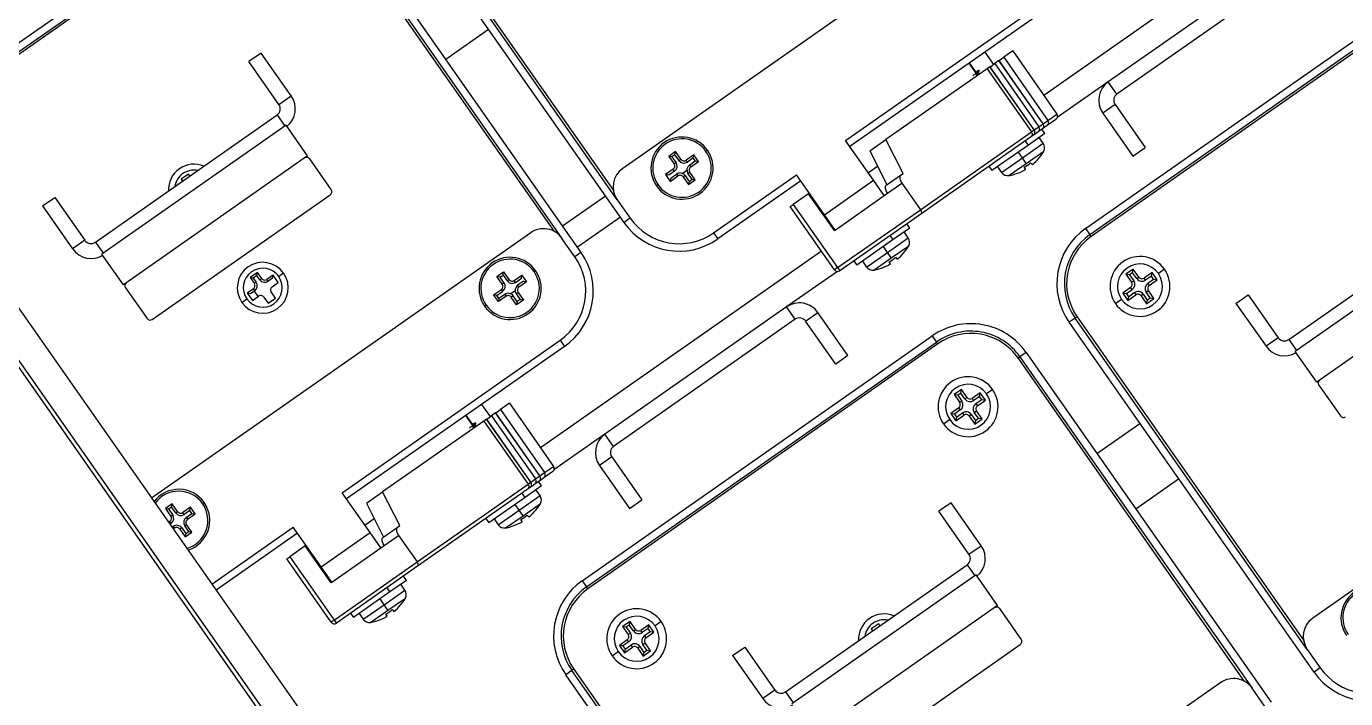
# Model space of a CAD drawing. Header units: millimetres. Extents: x 152904052 to 153933663, y 538271515 to 539240469.
# Drawn here: x 153459674.4 to 153459850.5, y 538574625.3 to 538574715 of the extents above; entities that cross this region are included whole.
import ezdxf

# ---------------------------------------------------------------- set-up
doc = ezdxf.new("R2010")
doc.units = ezdxf.units.MM
doc.layers.add('POWR', color=5, linetype='Continuous')

msp = doc.modelspace()

# ---------------------------------------------------------------- linework, layer by layer
at = {"layer": 'POWR', "color": 7}
for p, q in [((153459595.43, 538574788.78), (153459782.08, 538574522.22)), ((153459592.16, 538574786.48), (153459778.8, 538574519.93)), ((153459778.39, 538574519.64), (153459591.75, 538574786.19)), ((153459754.2, 538574688.87), (153459721.5, 538574735.56)), ((153459753.3, 538574691.9), (153459722.32, 538574736.14)), ((153459722.57, 538574736.31), (153459752.79, 538574693.15)), ((153459656.75, 538574701.21), (153459703.24, 538574733.76)), ((153459808.92, 538574734.51), (153459754.03, 538574696.08)), ((153459657.32, 538574700.39), (153459703.81, 538574732.94)), ((153459703.98, 538574732.69), (153459657.49, 538574700.14)), ((153459847.71, 538574732.07), (153459810.23, 538574705.82)), ((153459744.93, 538574687.64), (153459714.71, 538574730.8)), ((153459714.95, 538574730.98), (153459745.92, 538574686.74)), ((153459715.77, 538574731.55), (153459748.46, 538574684.86)), ((153459843.07, 538574724.61), (153459818.83, 538574707.63)), ((153459844.22, 538574722.97), (153459819.97, 538574706)), ((153459783.77, 538574699.81), (153459812.85, 538574720.17)), ((153459815.8, 538574688.06), (153459862.5, 538574720.76)), ((153459816.38, 538574687.24), (153459863.07, 538574719.94)), ((153459863.24, 538574719.69), (153459816.55, 538574687)), ((153459813.42, 538574719.36), (153459784.34, 538574698.99)), ((153459730.4, 538574710.66), (153459736.13, 538574714.68)), ((153459705.77, 538574711.48), (153459704.13, 538574710.34)), ((153459709.79, 538574705.75), (153459705.77, 538574711.48)), ((153459802.37, 538574711.61), (153459803.51, 538574709.97)), ((153459804.25, 538574710.49), (153459804.87, 538574710.93)), ((153459806.07, 538574711.76), (153459804.87, 538574710.93)), ((153459804.87, 538574710.93), (153459810.78, 538574702.49)), ((153459806.07, 538574711.76), (153459811.98, 538574703.33)), ((153459708.15, 538574704.6), (153459704.13, 538574710.34)), ((153459802.66, 538574709.38), (153459789.16, 538574699.92)), ((153459801.4, 538574708.49), (153459800.25, 538574710.13)), ((153459801.47, 538574708.54), (153459800.32, 538574710.18)), ((153459801.42, 538574709.12), (153459801.2, 538574708.93)), ((153459801.26, 538574709), (153459801.42, 538574709.12)), ((153459803.04, 538574709.65), (153459802.66, 538574709.38)), ((153459802.66, 538574709.38), (153459808.57, 538574700.94)), ((153459808.95, 538574701.21), (153459803.04, 538574709.65)), ((153459803.04, 538574709.65), (153459803.05, 538574709.65)), ((153459803.05, 538574709.65), (153459803.67, 538574710.09)), ((153459808.95, 538574701.21), (153459803.05, 538574709.65)), ((153459804.24, 538574710.49), (153459803.67, 538574710.09)), ((153459803.67, 538574710.09), (153459809.58, 538574701.65)), ((153459810.15, 538574702.05), (153459804.24, 538574710.49)), ((153459804.24, 538574710.49), (153459804.25, 538574710.49)), ((153459810.15, 538574702.05), (153459804.25, 538574710.49)), ((153459801.71, 538574708.71), (153459801.52, 538574708.71)), ((153459818.83, 538574707.63), (153459812.02, 538574702.87)), ((153459819.97, 538574706), (153459818.83, 538574707.63)), ((153459708.15, 538574704.6), (153459709.79, 538574705.75)), ((153459819.73, 538574704.6), (153459818.09, 538574703.46)), ((153459819.73, 538574704.6), (153459823.74, 538574698.87)), ((153459683.65, 538574686.23), (153459707.9, 538574703.21)), ((153459709.1, 538574701.85), (153459684.52, 538574684.64)), ((153459707.9, 538574703.21), (153459708.93, 538574701.74)), ((153459711.97, 538574697.75), (153459709.1, 538574701.85)), ((153459809.58, 538574701.65), (153459810.15, 538574702.05)), ((153459810.15, 538574702.05), (153459810.78, 538574702.49)), ((153459810.15, 538574702.05), (153459810.15, 538574702.05)), ((153459811.85, 538574702.63), (153459810.66, 538574701.79)), ((153459810.78, 538574702.49), (153459811.98, 538574703.33)), ((153459818.09, 538574703.46), (153459822.1, 538574697.72)), ((153459793.76, 538574690.57), (153459808.57, 538574700.94)), ((153459808.45, 538574700.25), (153459793.8, 538574689.99)), ((153459810.36, 538574700.73), (153459808.16, 538574699.19)), ((153459808.83, 538574700.51), (153459808.45, 538574700.25)), ((153459808.57, 538574700.94), (153459808.95, 538574701.21)), ((153459809.02, 538574700.65), (153459808.83, 538574700.51)), ((153459808.95, 538574701.21), (153459809.58, 538574701.65)), ((153459808.95, 538574701.21), (153459808.95, 538574701.21)), ((153459809.05, 538574700.67), (153459809.01, 538574700.73)), ((153459809.05, 538574700.67), (153459809.02, 538574700.65)), ((153459809.46, 538574700.95), (153459809.05, 538574700.67)), ((153459810.03, 538574701.35), (153459809.46, 538574700.95)), ((153459810.16, 538574699.43), (153459809.62, 538574700.21)), ((153459810.36, 538574700.73), (153459809.95, 538574701.3)), ((153459810.22, 538574701.49), (153459810.03, 538574701.35)), ((153459810.25, 538574701.51), (153459810.21, 538574701.57)), ((153459810.25, 538574701.51), (153459810.22, 538574701.49)), ((153459810.66, 538574701.79), (153459810.25, 538574701.51)), ((153459761.07, 538574698.32), (153459760.17, 538574697.69)), ((153459761, 538574697.9), (153459761.07, 538574698.32)), ((153459761.79, 538574697.3), (153459761.07, 538574698.32)), ((153459765.13, 538574698.36), (153459765.34, 538574698.5)), ((153459787.5, 538574694.49), (153459783.77, 538574699.81)), ((153459786.99, 538574698.41), (153459789.16, 538574699.92)), ((153459786.99, 538574698.41), (153459789.28, 538574693.91)), ((153459791.45, 538574695.42), (153459789.16, 538574699.92)), ((153459808.16, 538574699.19), (153459803.31, 538574695.79)), ((153459807.38, 538574697.48), (153459810.16, 538574699.43)), ((153459808.16, 538574699.19), (153459807.76, 538574699.76)), ((153459807.89, 538574696.75), (153459810.22, 538574698.37)), ((153459822.1, 538574697.72), (153459823.74, 538574698.87)), ((153459711.97, 538574697.75), (153459687.39, 538574680.55)), ((153459715.12, 538574693.25), (153459712.25, 538574697.35)), ((153459760.17, 538574697.69), (153459760.89, 538574696.67)), ((153459760.6, 538574697.62), (153459760.17, 538574697.69)), ((153459761, 538574697.9), (153459760.6, 538574697.62)), ((153459760.6, 538574697.62), (153459761.14, 538574696.84)), ((153459761.14, 538574696.84), (153459760.89, 538574696.67)), ((153459761.54, 538574697.12), (153459761, 538574697.9)), ((153459761.54, 538574697.12), (153459761.79, 538574697.3)), ((153459763.51, 538574697.89), (153459762.48, 538574697.18)), ((153459762.66, 538574696.92), (153459762.48, 538574697.18)), ((153459763.43, 538574697.47), (153459762.66, 538574696.92)), ((153459762.94, 538574696.53), (153459763.71, 538574697.07)), ((153459763.11, 538574696.28), (153459764.14, 538574696.99)), ((153459763.43, 538574697.47), (153459763.51, 538574697.89)), ((153459763.71, 538574697.07), (153459763.43, 538574697.47)), ((153459764.14, 538574696.99), (153459763.51, 538574697.89)), ((153459763.71, 538574697.07), (153459764.14, 538574696.99)), ((153459804.59, 538574695.53), (153459807.38, 538574697.48)), ((153459805.57, 538574695.12), (153459807.89, 538574696.75)), ((153459807.38, 538574697.48), (153459806.83, 538574698.26)), ((153459807.89, 538574696.75), (153459807.38, 538574697.48)), ((153459808.46, 538574696.83), (153459808.67, 538574696.59)), ((153459809.82, 538574697.78), (153459809.83, 538574697.76)), ((153459696.1, 538574695.31), (153459695.11, 538574694.62)), ((153459696.27, 538574695.07), (153459696.1, 538574695.31)), ((153459760.76, 538574695.97), (153459759.74, 538574695.25)), ((153459759.74, 538574695.25), (153459760.37, 538574694.35)), ((153459760.17, 538574695.18), (153459759.74, 538574695.25)), ((153459760.94, 538574695.72), (153459760.17, 538574695.18)), ((153459760.37, 538574694.35), (153459761.39, 538574695.07)), ((153459760.45, 538574694.78), (153459760.37, 538574694.35)), ((153459760.45, 538574694.78), (153459761.22, 538574695.32)), ((153459760.94, 538574695.72), (153459760.76, 538574695.97)), ((153459761.22, 538574695.32), (153459761.39, 538574695.07)), ((153459762.6, 538574695.79), (153459762.03, 538574695.39)), ((153459762.34, 538574695.12), (153459762.09, 538574694.95)), ((153459762.09, 538574694.95), (153459762.81, 538574693.92)), ((153459762.34, 538574695.12), (153459762.88, 538574694.35)), ((153459762.74, 538574695.4), (153459762.99, 538574695.58)), ((153459763.28, 538574694.63), (153459762.74, 538574695.4)), ((153459762.94, 538574696.53), (153459763.11, 538574696.28)), ((153459763.71, 538574694.55), (153459762.99, 538574695.58)), ((153459766.16, 538574687.48), (153459777.22, 538574695.22)), ((153459780.95, 538574689.9), (153459777.22, 538574695.22)), ((153459788.05, 538574696.34), (153459786.81, 538574695.47)), ((153459789.2, 538574693.85), (153459791.11, 538574695.19)), ((153459791.11, 538574695.19), (153459791.45, 538574695.42)), ((153459802.91, 538574696.37), (153459803.31, 538574695.79)), ((153459804.05, 538574696.31), (153459804.59, 538574695.53)), ((153459806.28, 538574695.27), (153459806.27, 538574695.29)), ((153459807.78, 538574695.96), (153459807.62, 538574696.24)), ((153459695.11, 538574694.62), (153459695.29, 538574694.38)), ((153459758.74, 538574693.89), (153459758.54, 538574693.74)), ((153459762.81, 538574693.92), (153459763.71, 538574694.55)), ((153459762.88, 538574694.35), (153459762.81, 538574693.92)), ((153459762.88, 538574694.35), (153459763.28, 538574694.63)), ((153459763.28, 538574694.63), (153459763.71, 538574694.55)), ((153459777.79, 538574694.41), (153459766.73, 538574686.66)), ((153459780.95, 538574689.9), (153459787.5, 538574694.49)), ((153459788.93, 538574692.44), (153459787.5, 538574694.49)), ((153459788.93, 538574692.44), (153459791.29, 538574694.09)), ((153459791.29, 538574694.09), (153459793.76, 538574690.57)), ((153459676.61, 538574691.07), (153459678.25, 538574692.21)), ((153459678.25, 538574692.21), (153459682.26, 538574686.48)), ((153459691.24, 538574675.92), (153459715, 538574692.55)), ((153459751.73, 538574692.39), (153459746, 538574688.38)), ((153459753.3, 538574691.9), (153459755.02, 538574689.45)), ((153459776.38, 538574690.98), (153459776.79, 538574691.26)), ((153459778.84, 538574692.7), (153459776.79, 538574691.26)), ((153459776.79, 538574691.26), (153459782.7, 538574682.83)), ((153459778.84, 538574692.7), (153459778.94, 538574692.77)), ((153459782.28, 538574687.78), (153459778.84, 538574692.7)), ((153459782.38, 538574687.85), (153459788.93, 538574692.44)), ((153459676.61, 538574691.07), (153459680.62, 538574685.33)), ((153459753.71, 538574689.57), (153459747.98, 538574685.55)), ((153459782.29, 538574682.54), (153459776.38, 538574690.98)), ((153459782.38, 538574687.85), (153459780.95, 538574689.9)), ((153459782.7, 538574682.83), (153459793.76, 538574690.57)), ((153459793.8, 538574689.99), (153459782.99, 538574682.42)), ((153459842.92, 538574673.23), (153459867.16, 538574690.21)), ((153459755.02, 538574689.45), (153459754.2, 538574688.87)), ((153459782.05, 538574688.11), (153459782.11, 538574688.24)), ((153459782.11, 538574688.03), (153459782.21, 538574688.1)), ((153459782.28, 538574687.78), (153459782.38, 538574687.85)), ((153459792.33, 538574688.11), (153459790.14, 538574686.57)), ((153459792.33, 538574688.11), (153459791.93, 538574688.68)), ((153459815.8, 538574688.06), (153459816.38, 538574687.24)), ((153459868.36, 538574688.85), (153459843.78, 538574671.64)), ((153459682.26, 538574686.48), (153459680.62, 538574685.33)), ((153459683.65, 538574686.23), (153459684.69, 538574684.76)), ((153459741.75, 538574687.48), (153459691.16, 538574652.06)), ((153459747.65, 538574684.28), (153459745.92, 538574686.74)), ((153459766.16, 538574687.48), (153459766.73, 538574686.66)), ((153459790.14, 538574686.57), (153459785.29, 538574683.17)), ((153459789.36, 538574684.86), (153459792.14, 538574686.81)), ((153459790.14, 538574686.57), (153459789.74, 538574687.14)), ((153459792.14, 538574686.81), (153459791.6, 538574687.59)), ((153459816.55, 538574687), (153459816.38, 538574687.24)), ((153459687.39, 538574680.55), (153459684.52, 538574684.64)), ((153459780.54, 538574685.04), (153459743.06, 538574658.79)), ((153459748.46, 538574684.86), (153459747.65, 538574684.28)), ((153459786.57, 538574682.91), (153459789.36, 538574684.86)), ((153459789.36, 538574684.86), (153459788.81, 538574685.64)), ((153459789.87, 538574684.13), (153459789.36, 538574684.86)), ((153459789.87, 538574684.13), (153459792.2, 538574685.75)), ((153459790.44, 538574684.21), (153459790.65, 538574683.97)), ((153459791.79, 538574685.16), (153459791.81, 538574685.14)), ((153459871.23, 538574684.75), (153459846.65, 538574667.54)), ((153459782.7, 538574682.83), (153459782.29, 538574682.54)), ((153459782.7, 538574682.83), (153459782.99, 538574682.42)), ((153459784.89, 538574683.75), (153459785.29, 538574683.17)), ((153459786.03, 538574683.69), (153459786.57, 538574682.91)), ((153459787.55, 538574682.5), (153459789.87, 538574684.13)), ((153459788.26, 538574682.65), (153459788.25, 538574682.67)), ((153459789.76, 538574683.35), (153459789.6, 538574683.62)), ((153459822.17, 538574682.63), (153459821.19, 538574681.94)), ((153459822.08, 538574682.14), (153459822.17, 538574682.63)), ((153459822.92, 538574681.57), (153459822.17, 538574682.63)), ((153459826.33, 538574682.62), (153459825.51, 538574682.04)), ((153459705.27, 538574682.2), (153459704.29, 538574681.52)), ((153459704.72, 538574681.44), (153459704.29, 538574681.52)), ((153459704.29, 538574681.52), (153459704.87, 538574680.7)), ((153459705.2, 538574681.78), (153459704.72, 538574681.44)), ((153459704.72, 538574681.44), (153459705.12, 538574680.87)), ((153459705.12, 538574680.87), (153459704.87, 538574680.7)), ((153459705.2, 538574681.78), (153459705.27, 538574682.2)), ((153459705.6, 538574681.21), (153459705.2, 538574681.78)), ((153459705.85, 538574681.39), (153459705.27, 538574682.2)), ((153459705.6, 538574681.21), (153459705.85, 538574681.39)), ((153459707.36, 538574681.84), (153459706.54, 538574681.26)), ((153459706.72, 538574681.01), (153459706.54, 538574681.26)), ((153459707.29, 538574681.41), (153459706.72, 538574681.01)), ((153459707.23, 538574680.28), (153459708.05, 538574680.85)), ((153459707.29, 538574681.41), (153459707.36, 538574681.84)), ((153459708.05, 538574680.85), (153459707.36, 538574681.84)), ((153459708.77, 538574682.09), (153459708.12, 538574681.63)), ((153459737.23, 538574681.63), (153459738.13, 538574682.26)), ((153459737.95, 538574680.61), (153459737.23, 538574681.63)), ((153459737.66, 538574681.56), (153459737.23, 538574681.63)), ((153459737.66, 538574681.56), (153459738.06, 538574681.84)), ((153459738.2, 538574680.78), (153459737.66, 538574681.56)), ((153459738.2, 538574680.78), (153459737.95, 538574680.61)), ((153459738.06, 538574681.84), (153459738.13, 538574682.26)), ((153459738.06, 538574681.84), (153459738.6, 538574681.06)), ((153459738.13, 538574682.26), (153459738.85, 538574681.24)), ((153459738.6, 538574681.06), (153459738.85, 538574681.24)), ((153459739.55, 538574681.12), (153459740.57, 538574681.83)), ((153459739.72, 538574680.86), (153459739.55, 538574681.12)), ((153459739.72, 538574680.86), (153459740.5, 538574681.41)), ((153459740.77, 538574681.01), (153459740, 538574680.47)), ((153459741.2, 538574680.93), (153459740.18, 538574680.22)), ((153459740.5, 538574681.41), (153459740.57, 538574681.83)), ((153459740.57, 538574681.83), (153459741.2, 538574680.93)), ((153459740.77, 538574681.01), (153459741.2, 538574680.93)), ((153459742.2, 538574682.3), (153459742.4, 538574682.44)), ((153459782.68, 538574682.33), (153459775.9, 538574677.58)), ((153459821.19, 538574681.94), (153459821.93, 538574680.88)), ((153459821.68, 538574681.86), (153459821.19, 538574681.94)), ((153459822.08, 538574682.14), (153459821.68, 538574681.86)), ((153459821.68, 538574681.86), (153459822.22, 538574681.08)), ((153459822.22, 538574681.08), (153459821.93, 538574680.88)), ((153459822.63, 538574681.36), (153459822.08, 538574682.14)), ((153459822.63, 538574681.36), (153459822.92, 538574681.57)), ((153459824.68, 538574682.19), (153459823.61, 538574681.44)), ((153459823.81, 538574681.16), (153459823.61, 538574681.44)), ((153459824.59, 538574681.7), (153459823.81, 538574681.16)), ((153459824.1, 538574680.75), (153459824.88, 538574681.29)), ((153459824.1, 538574680.75), (153459824.3, 538574680.46)), ((153459824.3, 538574680.46), (153459825.37, 538574681.21)), ((153459824.59, 538574681.7), (153459824.68, 538574682.19)), ((153459824.88, 538574681.29), (153459824.59, 538574681.7)), ((153459825.37, 538574681.21), (153459824.68, 538574682.19)), ((153459824.88, 538574681.29), (153459825.37, 538574681.21)), ((153459687.68, 538574680.14), (153459690.55, 538574676.04)), ((153459704.74, 538574680), (153459703.92, 538574679.43)), ((153459703.92, 538574679.43), (153459704.61, 538574678.44)), ((153459704.35, 538574679.35), (153459703.92, 538574679.43)), ((153459704.92, 538574679.75), (153459704.35, 538574679.35)), ((153459704.61, 538574678.44), (153459705.43, 538574679.02)), ((153459704.92, 538574679.75), (153459704.74, 538574680)), ((153459704.84, 538574679.69), (153459705.35, 538574678.96)), ((153459707.68, 538574678.76), (153459707.11, 538574679.58)), ((153459736.8, 538574679.19), (153459737.83, 538574679.91)), ((153459737.43, 538574678.29), (153459736.8, 538574679.19)), ((153459737.23, 538574679.12), (153459736.8, 538574679.19)), ((153459737.23, 538574679.12), (153459738, 538574679.66)), ((153459737.51, 538574678.72), (153459737.23, 538574679.12)), ((153459738.46, 538574679.01), (153459737.43, 538574678.29)), ((153459738.28, 538574679.26), (153459737.51, 538574678.72)), ((153459738, 538574679.66), (153459737.83, 538574679.91)), ((153459738.28, 538574679.26), (153459738.46, 538574679.01)), ((153459739.66, 538574679.73), (153459739.09, 538574679.33)), ((153459739.41, 538574679.06), (153459739.15, 538574678.89)), ((153459739.95, 538574678.29), (153459739.41, 538574679.06)), ((153459739.8, 538574679.34), (153459740.06, 538574679.52)), ((153459739.8, 538574679.34), (153459740.35, 538574678.57)), ((153459740, 538574680.47), (153459740.18, 538574680.22)), ((153459740.06, 538574679.52), (153459740.77, 538574678.49)), ((153459821.81, 538574680.18), (153459820.75, 538574679.44)), ((153459820.75, 538574679.44), (153459821.43, 538574678.45)), ((153459821.24, 538574679.35), (153459820.75, 538574679.44)), ((153459822.01, 538574679.89), (153459821.24, 538574679.35)), ((153459821.24, 538574679.35), (153459821.52, 538574678.94)), ((153459821.43, 538574678.45), (153459822.5, 538574679.2)), ((153459821.52, 538574678.94), (153459821.43, 538574678.45)), ((153459821.52, 538574678.94), (153459822.3, 538574679.49)), ((153459822.01, 538574679.89), (153459821.81, 538574680.18)), ((153459822.3, 538574679.49), (153459822.5, 538574679.2)), ((153459823.48, 538574679.28), (153459823.2, 538574679.08)), ((153459823.2, 538574679.08), (153459823.94, 538574678.01)), ((153459823.48, 538574679.28), (153459824.03, 538574678.5)), ((153459823.89, 538574679.56), (153459824.18, 538574679.76)), ((153459824.43, 538574678.79), (153459823.89, 538574679.56)), ((153459824.92, 538574678.7), (153459824.18, 538574679.76)), ((153459835.87, 538574678.06), (153459837.51, 538574679.21)), ((153459837.51, 538574679.21), (153459841.52, 538574673.47)), ((153459703.2, 538574678.19), (153459703.86, 538574678.65)), ((153459706.13, 538574678.9), (153459706.7, 538574678.08)), ((153459706.7, 538574678.08), (153459707.68, 538574678.76)), ((153459735.81, 538574677.83), (153459735.6, 538574677.68)), ((153459737.51, 538574678.72), (153459737.43, 538574678.29)), ((153459739.87, 538574677.86), (153459739.15, 538574678.89)), ((153459740.77, 538574678.49), (153459739.87, 538574677.86)), ((153459739.95, 538574678.29), (153459739.87, 538574677.86)), ((153459740.35, 538574678.57), (153459739.95, 538574678.29)), ((153459740.35, 538574678.57), (153459740.77, 538574678.49)), ((153459775.9, 538574677.58), (153459751.65, 538574660.6)), ((153459777.05, 538574675.94), (153459775.9, 538574677.58)), ((153459819.78, 538574678.03), (153459820.6, 538574678.6)), ((153459823.94, 538574678.01), (153459824.92, 538574678.7)), ((153459824.03, 538574678.5), (153459823.94, 538574678.01)), ((153459824.03, 538574678.5), (153459824.43, 538574678.79)), ((153459824.43, 538574678.79), (153459824.92, 538574678.7)), ((153459835.87, 538574678.06), (153459839.88, 538574672.33)), ((153459777.05, 538574675.94), (153459752.8, 538574658.96)), ((153459778.44, 538574675.69), (153459780.08, 538574676.84)), ((153459782.46, 538574669.96), (153459778.44, 538574675.69)), ((153459784.09, 538574671.11), (153459780.08, 538574676.84)), ((153459814.41, 538574676.1), (153459813.59, 538574675.53)), ((153459846.29, 538574628.84), (153459813.59, 538574675.53)), ((153459814.66, 538574676.27), (153459814.41, 538574676.1)), ((153459845.39, 538574631.87), (153459814.41, 538574676.1)), ((153459814.66, 538574676.27), (153459844.88, 538574633.11)), ((153459748.63, 538574641.03), (153459795.33, 538574673.72)), ((153459795.33, 538574673.72), (153459795.9, 538574672.9)), ((153459901.01, 538574674.47), (153459846.12, 538574636.04)), ((153459716.6, 538574652.78), (153459745.68, 538574673.14)), ((153459746.25, 538574672.32), (153459717.17, 538574651.96)), ((153459745.68, 538574673.14), (153459746.25, 538574672.32)), ((153459749.21, 538574640.21), (153459795.9, 538574672.9)), ((153459796.07, 538574672.66), (153459749.38, 538574639.96)), ((153459796.07, 538574672.66), (153459795.9, 538574672.9)), ((153459841.52, 538574673.47), (153459839.88, 538574672.33)), ((153459842.92, 538574673.23), (153459843.95, 538574671.75)), ((153459784.09, 538574671.11), (153459782.46, 538574669.96)), ((153459806.8, 538574670.77), (153459807.04, 538574670.94)), ((153459837.02, 538574627.6), (153459806.8, 538574670.77)), ((153459807.86, 538574671.51), (153459807.04, 538574670.94)), ((153459807.04, 538574670.94), (153459838.01, 538574626.7)), ((153459807.86, 538574671.51), (153459840.55, 538574624.82)), ((153459846.65, 538574667.54), (153459843.78, 538574671.64)), ((153459846.94, 538574667.13), (153459849.81, 538574663.04)), ((153459799.23, 538574666.57), (153459798.25, 538574665.88)), ((153459798.74, 538574665.8), (153459798.25, 538574665.88)), ((153459798.25, 538574665.88), (153459799, 538574664.82)), ((153459799.15, 538574666.08), (153459798.74, 538574665.8)), ((153459798.74, 538574665.8), (153459799.29, 538574665.02)), ((153459799.29, 538574665.02), (153459799, 538574664.82)), ((153459799.15, 538574666.08), (153459799.23, 538574666.57)), ((153459799.69, 538574665.3), (153459799.15, 538574666.08)), ((153459799.98, 538574665.51), (153459799.23, 538574666.57)), ((153459799.69, 538574665.3), (153459799.98, 538574665.51)), ((153459801.74, 538574666.13), (153459800.68, 538574665.38)), ((153459800.88, 538574665.1), (153459800.68, 538574665.38)), ((153459801.66, 538574665.64), (153459800.88, 538574665.1)), ((153459801.16, 538574664.69), (153459801.94, 538574665.23)), ((153459801.37, 538574664.4), (153459802.43, 538574665.15)), ((153459801.66, 538574665.64), (153459801.74, 538574666.13)), ((153459801.94, 538574665.23), (153459801.66, 538574665.64)), ((153459802.43, 538574665.15), (153459801.74, 538574666.13)), ((153459801.94, 538574665.23), (153459802.43, 538574665.15)), ((153459803.4, 538574666.55), (153459802.58, 538574665.98)), ((153459734.23, 538574661.46), (153459733.08, 538574663.1)), ((153459734.29, 538574661.51), (153459733.15, 538574663.15)), ((153459735.2, 538574664.58), (153459736.34, 538574662.94)), ((153459737.07, 538574663.45), (153459736.5, 538574663.05)), ((153459742.98, 538574655.02), (153459737.07, 538574663.45)), ((153459737.07, 538574663.45), (153459737.08, 538574663.45)), ((153459737.08, 538574663.45), (153459737.7, 538574663.89)), ((153459742.98, 538574655.02), (153459737.08, 538574663.45)), ((153459738.9, 538574664.73), (153459737.7, 538574663.89)), ((153459737.7, 538574663.89), (153459743.61, 538574655.46)), ((153459738.9, 538574664.73), (153459744.81, 538574656.29)), ((153459798.87, 538574664.12), (153459797.81, 538574663.38)), ((153459797.81, 538574663.38), (153459798.5, 538574662.39)), ((153459798.3, 538574663.29), (153459797.81, 538574663.38)), ((153459799.08, 538574663.83), (153459798.3, 538574663.29)), ((153459798.3, 538574663.29), (153459798.58, 538574662.88)), ((153459798.5, 538574662.39), (153459799.56, 538574663.14)), ((153459798.58, 538574662.88), (153459799.36, 538574663.43)), ((153459799.08, 538574663.83), (153459798.87, 538574664.12)), ((153459799.36, 538574663.43), (153459799.56, 538574663.14)), ((153459800.55, 538574663.22), (153459800.26, 538574663.02)), ((153459800.55, 538574663.22), (153459801.09, 538574662.44)), ((153459800.95, 538574663.5), (153459801.24, 538574663.7)), ((153459801.5, 538574662.73), (153459800.95, 538574663.5)), ((153459801.16, 538574664.69), (153459801.37, 538574664.4)), ((153459801.99, 538574662.64), (153459801.24, 538574663.7)), ((153459735.49, 538574662.34), (153459721.99, 538574652.89)), ((153459734.25, 538574662.09), (153459734.03, 538574661.89)), ((153459734.08, 538574661.97), (153459734.25, 538574662.09)), ((153459734.25, 538574662.09), (153459734.44, 538574662.17)), ((153459734.54, 538574661.68), (153459734.35, 538574661.68)), ((153459735.87, 538574662.61), (153459735.49, 538574662.34)), ((153459735.49, 538574662.34), (153459741.4, 538574653.91)), ((153459741.78, 538574654.18), (153459735.87, 538574662.61)), ((153459735.87, 538574662.61), (153459735.88, 538574662.61)), ((153459735.88, 538574662.61), (153459736.5, 538574663.05)), ((153459741.78, 538574654.18), (153459735.88, 538574662.61)), ((153459736.5, 538574663.05), (153459742.41, 538574654.62)), ((153459796.84, 538574661.97), (153459797.66, 538574662.54)), ((153459798.58, 538574662.88), (153459798.5, 538574662.39)), ((153459800.26, 538574663.02), (153459801, 538574661.95)), ((153459801, 538574661.95), (153459801.99, 538574662.64)), ((153459801.09, 538574662.44), (153459801, 538574661.95)), ((153459801.09, 538574662.44), (153459801.5, 538574662.73)), ((153459801.5, 538574662.73), (153459801.99, 538574662.64)), ((153459817.32, 538574658), (153459823.06, 538574662.01)), ((153459751.65, 538574660.6), (153459744.85, 538574655.84)), ((153459752.8, 538574658.96), (153459751.65, 538574660.6)), ((153459743.61, 538574655.46), (153459744.81, 538574656.29)), ((153459752.56, 538574657.57), (153459750.92, 538574656.42)), ((153459750.92, 538574656.42), (153459754.93, 538574650.69)), ((153459752.56, 538574657.57), (153459756.57, 538574651.84)), ((153459741.78, 538574654.18), (153459742.41, 538574654.62)), ((153459742.86, 538574654.32), (153459742.29, 538574653.92)), ((153459742.41, 538574654.62), (153459742.98, 538574655.02)), ((153459743.05, 538574654.45), (153459742.86, 538574654.32)), ((153459742.98, 538574655.02), (153459743.61, 538574655.46)), ((153459742.98, 538574655.02), (153459742.98, 538574655.02)), ((153459743.08, 538574654.47), (153459743.04, 538574654.54)), ((153459743.08, 538574654.47), (153459743.05, 538574654.45)), ((153459743.49, 538574654.76), (153459743.08, 538574654.47)), ((153459744.68, 538574655.6), (153459743.49, 538574654.76)), ((153459822.49, 538574650.62), (153459828.22, 538574654.64)), ((153459720.33, 538574647.46), (153459716.6, 538574652.78)), ((153459719.82, 538574651.37), (153459721.99, 538574652.89)), ((153459724.28, 538574648.39), (153459721.99, 538574652.89)), ((153459726.59, 538574643.54), (153459741.4, 538574653.91)), ((153459741.28, 538574653.22), (153459726.63, 538574642.96)), ((153459740.99, 538574652.16), (153459740.59, 538574652.73)), ((153459743.18, 538574653.69), (153459740.99, 538574652.16)), ((153459741.66, 538574653.48), (153459741.28, 538574653.22)), ((153459741.4, 538574653.91), (153459741.78, 538574654.18)), ((153459741.85, 538574653.61), (153459741.66, 538574653.48)), ((153459741.78, 538574654.18), (153459741.78, 538574654.18)), ((153459741.88, 538574653.63), (153459741.84, 538574653.7)), ((153459741.88, 538574653.63), (153459741.85, 538574653.61)), ((153459742.29, 538574653.92), (153459741.88, 538574653.63)), ((153459742.99, 538574652.4), (153459742.45, 538574653.18)), ((153459743.18, 538574653.69), (153459742.78, 538574654.27)), ((153459693.9, 538574651.29), (153459693, 538574650.66)), ((153459693.82, 538574650.86), (153459693.43, 538574650.58)), ((153459693.82, 538574650.86), (153459693.9, 538574651.29)), ((153459694.37, 538574650.09), (153459693.82, 538574650.86)), ((153459694.62, 538574650.27), (153459693.9, 538574651.29)), ((153459696.34, 538574650.86), (153459695.31, 538574650.14)), ((153459696.26, 538574650.43), (153459696.34, 538574650.86)), ((153459696.97, 538574649.96), (153459696.34, 538574650.86)), ((153459697.96, 538574651.33), (153459698.17, 538574651.47)), ((153459719.82, 538574651.37), (153459722.11, 538574646.87)), ((153459740.99, 538574652.16), (153459736.14, 538574648.76)), ((153459740.21, 538574650.45), (153459739.66, 538574651.23)), ((153459740.21, 538574650.45), (153459742.99, 538574652.4)), ((153459740.72, 538574649.71), (153459743.05, 538574651.34)), ((153459754.93, 538574650.69), (153459756.57, 538574651.84)), ((153459797.86, 538574651.45), (153459796.22, 538574650.3)), ((153459801.88, 538574645.71), (153459797.86, 538574651.45)), ((153459693, 538574650.66), (153459693.72, 538574649.63)), ((153459693.43, 538574650.58), (153459693, 538574650.66)), ((153459693.43, 538574650.58), (153459693.97, 538574649.81)), ((153459693.97, 538574649.81), (153459693.72, 538574649.63)), ((153459694.37, 538574650.09), (153459694.62, 538574650.27)), ((153459695.49, 538574649.89), (153459695.31, 538574650.14)), ((153459696.26, 538574650.43), (153459695.49, 538574649.89)), ((153459695.77, 538574649.49), (153459696.54, 538574650.03)), ((153459695.77, 538574649.49), (153459695.94, 538574649.24)), ((153459695.94, 538574649.24), (153459696.97, 538574649.96)), ((153459696.54, 538574650.03), (153459696.26, 538574650.43)), ((153459696.54, 538574650.03), (153459696.97, 538574649.96)), ((153459720.87, 538574649.3), (153459719.64, 538574648.44)), ((153459735.74, 538574649.33), (153459736.14, 538574648.76)), ((153459736.88, 538574649.28), (153459737.42, 538574648.5)), ((153459737.42, 538574648.5), (153459740.21, 538574650.45)), ((153459738.4, 538574648.09), (153459740.72, 538574649.71)), ((153459740.72, 538574649.71), (153459740.21, 538574650.45)), ((153459740.61, 538574648.93), (153459740.45, 538574649.2)), ((153459741.29, 538574649.8), (153459741.5, 538574649.55)), ((153459742.64, 538574650.74), (153459742.66, 538574650.73)), ((153459800.24, 538574644.57), (153459796.22, 538574650.3)), ((153459693.59, 538574648.94), (153459693.43, 538574648.82)), ((153459693.77, 538574648.69), (153459693.59, 538574648.94)), ((153459693.77, 538574648.69), (153459693.61, 538574648.57)), ((153459693.88, 538574648.17), (153459694.05, 538574648.29)), ((153459694.05, 538574648.29), (153459694.22, 538574648.04)), ((153459694.06, 538574647.92), (153459694.22, 538574648.04)), ((153459695.17, 538574648.09), (153459694.92, 538574647.91)), ((153459694.92, 538574647.91), (153459695.64, 538574646.89)), ((153459695.17, 538574648.09), (153459695.71, 538574647.32)), ((153459695.57, 538574648.37), (153459695.82, 538574648.55)), ((153459696.11, 538574647.6), (153459695.57, 538574648.37)), ((153459695.64, 538574646.89), (153459696.54, 538574647.52)), ((153459695.71, 538574647.32), (153459695.64, 538574646.89)), ((153459695.71, 538574647.32), (153459696.11, 538574647.6)), ((153459696.54, 538574647.52), (153459695.82, 538574648.55)), ((153459696.11, 538574647.6), (153459696.54, 538574647.52)), ((153459699.19, 538574640.59), (153459710.05, 538574648.19)), ((153459710.62, 538574647.37), (153459699.77, 538574639.77)), ((153459713.78, 538574642.87), (153459710.05, 538574648.19)), ((153459713.78, 538574642.87), (153459720.33, 538574647.46)), ((153459721.76, 538574645.41), (153459720.33, 538574647.46)), ((153459722.03, 538574646.82), (153459723.94, 538574648.15)), ((153459723.94, 538574648.15), (153459724.28, 538574648.39)), ((153459739.11, 538574648.24), (153459739.1, 538574648.26)), ((153459711.67, 538574645.67), (153459709.62, 538574644.23)), ((153459711.67, 538574645.67), (153459711.77, 538574645.73)), ((153459715.11, 538574640.75), (153459711.67, 538574645.67)), ((153459721.76, 538574645.41), (153459724.12, 538574647.06)), ((153459724.12, 538574647.06), (153459726.59, 538574643.54)), ((153459800.24, 538574644.57), (153459801.88, 538574645.71)), ((153459709.21, 538574643.94), (153459709.62, 538574644.23)), ((153459715.12, 538574635.51), (153459709.21, 538574643.94)), ((153459709.62, 538574644.23), (153459715.53, 538574635.79)), ((153459715.21, 538574640.82), (153459721.76, 538574645.41)), ((153459715.21, 538574640.82), (153459713.78, 538574642.87)), ((153459715.53, 538574635.79), (153459726.59, 538574643.54)), ((153459726.63, 538574642.96), (153459715.82, 538574635.38)), ((153459775.74, 538574626.2), (153459799.99, 538574643.17)), ((153459799.99, 538574643.17), (153459801.02, 538574641.7)), ((153459714.88, 538574641.08), (153459714.94, 538574641.21)), ((153459714.94, 538574641), (153459715.04, 538574641.06)), ((153459715.11, 538574640.75), (153459715.21, 538574640.82)), ((153459725.16, 538574641.07), (153459722.97, 538574639.54)), ((153459724.97, 538574639.78), (153459724.43, 538574640.56)), ((153459725.16, 538574641.07), (153459724.76, 538574641.65)), ((153459748.63, 538574641.03), (153459749.21, 538574640.21)), ((153459749.38, 538574639.96), (153459749.21, 538574640.21)), ((153459801.19, 538574641.81), (153459776.61, 538574624.61)), ((153459804.06, 538574637.72), (153459801.19, 538574641.81)), ((153459722.97, 538574639.54), (153459718.12, 538574636.14)), ((153459722.19, 538574637.83), (153459721.64, 538574638.61)), ((153459722.19, 538574637.83), (153459724.97, 538574639.78)), ((153459722.97, 538574639.54), (153459722.57, 538574640.11)), ((153459722.7, 538574637.09), (153459725.02, 538574638.72)), ((153459717.72, 538574636.71), (153459718.12, 538574636.14)), ((153459719.4, 538574635.88), (153459722.19, 538574637.83)), ((153459720.38, 538574635.47), (153459722.7, 538574637.09)), ((153459722.7, 538574637.09), (153459722.19, 538574637.83)), ((153459723.27, 538574637.18), (153459723.47, 538574636.94)), ((153459724.62, 538574638.12), (153459724.64, 538574638.11)), ((153459804.06, 538574637.72), (153459779.48, 538574620.51)), ((153459807.21, 538574633.21), (153459804.34, 538574637.31)), ((153459715.53, 538574635.79), (153459715.12, 538574635.51)), ((153459715.53, 538574635.79), (153459715.82, 538574635.38)), ((153459718.86, 538574636.66), (153459719.4, 538574635.88)), ((153459721.09, 538574635.62), (153459721.08, 538574635.64)), ((153459722.58, 538574636.31), (153459722.43, 538574636.59)), ((153459755, 538574635.6), (153459754.02, 538574634.91)), ((153459754.91, 538574635.11), (153459754.51, 538574634.82)), ((153459754.91, 538574635.11), (153459755, 538574635.6)), ((153459755.46, 538574634.33), (153459754.91, 538574635.11)), ((153459755.75, 538574634.53), (153459755, 538574635.6)), ((153459757.51, 538574635.16), (153459756.44, 538574634.41)), ((153459757.42, 538574634.67), (153459757.51, 538574635.16)), ((153459758.2, 538574634.17), (153459757.51, 538574635.16)), ((153459759.16, 538574635.58), (153459758.34, 538574635.01)), ((153459788.19, 538574635.27), (153459787.2, 538574634.59)), ((153459788.36, 538574635.03), (153459788.19, 538574635.27)), ((153459754.02, 538574634.91), (153459754.76, 538574633.84)), ((153459754.51, 538574634.82), (153459754.02, 538574634.91)), ((153459754.51, 538574634.82), (153459755.05, 538574634.05)), ((153459755.05, 538574634.05), (153459754.76, 538574633.84)), ((153459755.46, 538574634.33), (153459755.75, 538574634.53)), ((153459756.64, 538574634.12), (153459756.44, 538574634.41)), ((153459757.42, 538574634.67), (153459756.64, 538574634.12)), ((153459756.93, 538574633.71), (153459757.71, 538574634.26)), ((153459756.93, 538574633.71), (153459757.13, 538574633.43)), ((153459757.13, 538574633.43), (153459758.2, 538574634.17)), ((153459757.71, 538574634.26), (153459757.42, 538574634.67)), ((153459757.71, 538574634.26), (153459758.2, 538574634.17)), ((153459787.2, 538574634.59), (153459787.38, 538574634.34)), ((153459752.61, 538574630.99), (153459753.43, 538574631.57)), ((153459754.64, 538574633.15), (153459753.58, 538574632.4)), ((153459753.58, 538574632.4), (153459754.26, 538574631.42)), ((153459754.06, 538574632.32), (153459753.58, 538574632.4)), ((153459754.84, 538574632.86), (153459754.06, 538574632.32)), ((153459754.06, 538574632.32), (153459754.35, 538574631.91)), ((153459754.26, 538574631.42), (153459755.33, 538574632.17)), ((153459754.35, 538574631.91), (153459754.26, 538574631.42)), ((153459754.35, 538574631.91), (153459755.13, 538574632.45)), ((153459754.84, 538574632.86), (153459754.64, 538574633.15)), ((153459755.13, 538574632.45), (153459755.33, 538574632.17)), ((153459756.31, 538574632.24), (153459756.03, 538574632.04)), ((153459756.03, 538574632.04), (153459756.77, 538574630.98)), ((153459756.31, 538574632.24), (153459756.86, 538574631.47)), ((153459756.72, 538574632.53), (153459757.01, 538574632.73)), ((153459757.26, 538574631.75), (153459756.72, 538574632.53)), ((153459756.77, 538574630.98), (153459757.75, 538574631.67)), ((153459756.86, 538574631.47), (153459756.77, 538574630.98)), ((153459756.86, 538574631.47), (153459757.26, 538574631.75)), ((153459757.75, 538574631.67), (153459757.01, 538574632.73)), ((153459757.26, 538574631.75), (153459757.75, 538574631.67)), ((153459768.7, 538574631.03), (153459770.34, 538574632.18)), ((153459770.34, 538574632.18), (153459774.35, 538574626.44)), ((153459783.33, 538574615.88), (153459807.09, 538574632.52)), ((153459845.39, 538574631.87), (153459847.11, 538574629.41)), ((153459768.7, 538574631.03), (153459772.71, 538574625.29)), ((153459747.24, 538574629.07), (153459746.42, 538574628.49)), ((153459779.12, 538574581.8), (153459746.42, 538574628.49)), ((153459747.49, 538574629.24), (153459747.24, 538574629.07)), ((153459778.22, 538574584.83), (153459747.24, 538574629.07)), ((153459747.49, 538574629.24), (153459777.71, 538574586.08)), ((153459847.11, 538574629.41), (153459846.29, 538574628.84)), ((153459774.35, 538574626.44), (153459772.71, 538574625.29)), ((153459775.74, 538574626.2), (153459776.78, 538574624.72)), ((153459833.84, 538574627.44), (153459778.95, 538574589.01)), ((153459839.74, 538574624.25), (153459838.01, 538574626.7))]:
    msp.add_line(p, q, dxfattribs=at)
for centre, radius, start, end in [((153459820.55, 538574705.18), 3, 125, 215), ((153459707.33, 538574704.03), 3, 308.8226, 35), ((153459820.55, 538574705.18), 1, 125, 215), ((153459707.33, 538574704.03), 1, 305, 35), ((153459809.74, 538574701.76), 0.5, 305, 35), ((153459809.74, 538574701.76), 0.499, 305.07, 35.0698), ((153459810.37, 538574702.2), 0.499, 305.07, 35.0698), ((153459761.94, 538574696.12), 4.15, 35, 215), ((153459808.54, 538574700.92), 0.5, 305, 35), ((153459808.54, 538574700.92), 0.499, 305.07, 35.0698), ((153459809.06, 538574700.74), 0.103, 217.4159, 246.5165), ((153459809.17, 538574701.36), 0.499, 305.07, 35.0698), ((153459810.26, 538574701.58), 0.103, 217.4159, 246.5165), ((153459761.94, 538574696.12), 3.9, 35, 215), ((153459761.94, 538574696.12), 4.15, 215, 35), ((153459761.94, 538574696.12), 3.9, 215, 35), ((153459804.54, 538574701.54), 6.5, 324.4786, 330.8721), ((153459809.34, 538574698.86), 1, 330.8721, 35), ((153459696.81, 538574693.25), 3.4, 66.9657, 183.0343), ((153459711.84, 538574697.06), 0.5, 35, 125), ((153459760.48, 538574696.38), 0.5, 305, 35), ((153459760.48, 538574696.38), 0.807, 305, 35), ((153459762.2, 538574697.59), 0.807, 215, 305), ((153459762.2, 538574697.59), 0.5, 215, 305), ((153459804.43, 538574701.69), 6.32, 300.3185, 309.6814), ((153459804.51, 538574701.57), 6.52, 312.4848, 324.3917), ((153459696.81, 538574693.25), 2.6, 78.8131, 171.1869), ((153459755.75, 538574693.62), 3, 125, 215), ((153459761.68, 538574694.66), 0.807, 35, 125), ((153459761.68, 538574694.66), 0.5, 35, 125), ((153459763.4, 538574695.87), 0.807, 125, 215), ((153459763.4, 538574695.87), 0.5, 125, 215), ((153459805.41, 538574696.11), 1, 215, 279.1279), ((153459804.54, 538574701.54), 6.5, 279.1279, 285.5214), ((153459804.51, 538574701.57), 6.52, 285.6083, 297.5152), ((153459714.71, 538574692.96), 0.5, 305, 35), ((153459743.47, 538574685.02), 3, 35, 125), ((153459761.57, 538574694.03), 9, 215, 305), ((153459761.57, 538574694.03), 8, 215, 305), ((153459820.97, 538574680.69), 9, 125, 215), ((153459683.08, 538574687.05), 1, 215, 305), ((153459791.32, 538574686.24), 1, 330.8721, 35), ((153459820.97, 538574680.69), 8, 125, 215), ((153459820.97, 538574680.69), 7.7, 125, 215), ((153459683.08, 538574687.05), 3, 215, 301.1774), ((153459739, 538574680.06), 4.15, 35, 215), ((153459741.09, 538574679.69), 8, 305, 35), ((153459741.09, 538574679.69), 9, 305, 35), ((153459786.41, 538574689.07), 6.32, 300.3185, 309.6814), ((153459786.49, 538574688.95), 6.52, 312.4848, 324.3917), ((153459786.52, 538574688.92), 6.5, 324.4786, 330.8721), ((153459823.06, 538574680.32), 4, 35, 215), ((153459705.99, 538574680.14), 3.4, 35, 215), ((153459705.99, 538574680.14), 2.6, 35, 215), ((153459739, 538574680.06), 3.9, 35, 215), ((153459782.7, 538574682.83), 0.5, 215, 305), ((153459787.39, 538574683.49), 1, 215, 279.1279), ((153459786.52, 538574688.92), 6.5, 279.1279, 285.5214), ((153459786.49, 538574688.95), 6.52, 285.6083, 297.5152), ((153459823.06, 538574680.32), 4, 215, 35), ((153459823.06, 538574680.32), 3, 35, 215), ((153459688.09, 538574680.42), 0.5, 125, 215), ((153459705.99, 538574680.14), 3.4, 215, 35), ((153459705.99, 538574680.14), 2.6, 215, 35), ((153459704.46, 538574680.41), 0.5, 305, 35), ((153459704.46, 538574680.41), 0.807, 305, 35), ((153459706.26, 538574681.67), 0.807, 215, 305), ((153459706.26, 538574681.67), 0.5, 215, 305), ((153459739, 538574680.06), 4.15, 215, 35), ((153459739, 538574680.06), 3.9, 215, 35), ((153459737.54, 538574680.32), 0.807, 305, 35), ((153459739.26, 538574681.53), 0.807, 215, 305), ((153459739.26, 538574681.53), 0.5, 215, 305), ((153459823.06, 538574680.32), 3, 215, 35), ((153459821.52, 538574680.59), 0.5, 305, 35), ((153459821.52, 538574680.59), 0.851, 305, 35), ((153459823.33, 538574681.85), 0.851, 215, 305), ((153459823.33, 538574681.85), 0.5, 215, 305), ((153459824.59, 538574680.05), 0.851, 125, 215), ((153459705.72, 538574678.61), 0.5, 35, 125), ((153459707.52, 538574679.87), 0.5, 125, 215), ((153459737.54, 538574680.32), 0.5, 305, 35), ((153459738.75, 538574678.6), 0.807, 35, 125), ((153459738.75, 538574678.6), 0.5, 35, 125), ((153459740.47, 538574679.81), 0.807, 125, 215), ((153459740.47, 538574679.81), 0.5, 125, 215), ((153459822.79, 538574678.79), 0.851, 35, 125), ((153459822.79, 538574678.79), 0.5, 35, 125), ((153459824.59, 538574680.05), 0.5, 125, 215), ((153459777.62, 538574675.12), 3, 35, 125), ((153459690.96, 538574676.33), 0.5, 215, 305), ((153459777.62, 538574675.12), 1, 35, 125), ((153459800.49, 538574666.35), 9, 35, 125), ((153459800.49, 538574666.35), 8, 35, 125), ((153459800.49, 538574666.35), 7.7, 35, 125), ((153459842.34, 538574674.05), 3, 215, 301.1774), ((153459842.34, 538574674.05), 1, 215, 305), ((153459800.12, 538574664.26), 4, 35, 215), ((153459800.12, 538574664.26), 3, 35, 215), ((153459847.35, 538574667.42), 0.5, 125, 215), ((153459800.12, 538574664.26), 4, 215, 35), ((153459800.12, 538574664.26), 3, 215, 35), ((153459798.59, 538574664.53), 0.851, 305, 35), ((153459800.39, 538574665.79), 0.851, 215, 305), ((153459800.39, 538574665.79), 0.5, 215, 305), ((153459798.59, 538574664.53), 0.5, 305, 35), ((153459799.85, 538574662.73), 0.851, 35, 125), ((153459799.85, 538574662.73), 0.5, 35, 125), ((153459801.65, 538574663.99), 0.851, 125, 215), ((153459801.65, 538574663.99), 0.5, 125, 215), ((153459850.22, 538574663.33), 0.5, 215, 305), ((153459753.38, 538574658.14), 3, 125, 215), ((153459753.38, 538574658.14), 1, 125, 215), ((153459742, 538574654.33), 0.499, 305.07, 35.0698), ((153459742.57, 538574654.73), 0.5, 305, 35), ((153459742.57, 538574654.73), 0.499, 305.07, 35.0698), ((153459743.09, 538574654.55), 0.103, 217.4159, 246.5165), ((153459743.2, 538574655.17), 0.499, 305.07, 35.0698), ((153459694.77, 538574649.09), 4.15, 35, 142.53), ((153459694.77, 538574649.09), 3.9, 35, 143.6939), ((153459741.37, 538574653.89), 0.5, 305, 35), ((153459741.37, 538574653.89), 0.499, 305.07, 35.0698), ((153459741.89, 538574653.71), 0.103, 217.4159, 246.5165), ((153459694.77, 538574649.09), 3.9, 286.3061, 35), ((153459694.77, 538574649.09), 4.15, 287.47, 35), ((153459737.37, 538574654.5), 6.5, 324.4786, 330.8721), ((153459742.17, 538574651.83), 1, 330.8721, 35), ((153459693.31, 538574649.35), 0.5, 305, 35), ((153459693.31, 538574649.35), 0.807, 305, 35), ((153459695.03, 538574650.55), 0.807, 215, 305), ((153459695.03, 538574650.55), 0.5, 215, 305), ((153459696.23, 538574648.83), 0.807, 125, 215), ((153459696.23, 538574648.83), 0.5, 125, 215), ((153459737.26, 538574654.66), 6.32, 300.3185, 309.6814), ((153459737.34, 538574654.54), 6.52, 312.4848, 324.3917), ((153459694.51, 538574647.63), 0.807, 35, 125), ((153459694.51, 538574647.63), 0.5, 35, 125), ((153459738.24, 538574649.07), 1, 215, 279.1279), ((153459737.37, 538574654.5), 6.5, 279.1279, 285.5214), ((153459737.34, 538574654.54), 6.52, 285.6083, 297.5152), ((153459799.42, 538574643.99), 3, 308.8226, 35), ((153459799.42, 538574643.99), 1, 305, 35), ((153459753.8, 538574633.66), 9, 125, 215), ((153459753.8, 538574633.66), 8, 125, 215), ((153459854.03, 538574636.09), 4.15, 35, 215), ((153459719.35, 538574641.88), 6.5, 324.4786, 330.8721), ((153459724.15, 538574639.21), 1, 330.8721, 35), ((153459753.8, 538574633.66), 7.7, 125, 215), ((153459854.03, 538574636.09), 3.9, 35, 215), ((153459719.24, 538574642.04), 6.32, 300.3185, 309.6814), ((153459719.32, 538574641.92), 6.52, 312.4848, 324.3917), ((153459755.89, 538574633.29), 4, 35, 215), ((153459803.93, 538574637.02), 0.5, 35, 125), ((153459715.53, 538574635.79), 0.5, 215, 305), ((153459720.22, 538574636.45), 1, 215, 279.1279), ((153459719.35, 538574641.88), 6.5, 279.1279, 285.5214), ((153459719.32, 538574641.92), 6.52, 285.6083, 297.5152), ((153459755.89, 538574633.29), 4, 215, 35), ((153459755.89, 538574633.29), 3, 35, 215), ((153459755.89, 538574633.29), 3, 215, 35), ((153459788.9, 538574633.21), 3.4, 66.9657, 183.0343), ((153459788.9, 538574633.21), 2.6, 78.8131, 171.1869), ((153459847.84, 538574633.59), 3, 125, 215), ((153459754.35, 538574633.56), 0.5, 305, 35), ((153459754.35, 538574633.56), 0.851, 305, 35), ((153459756.16, 538574634.82), 0.851, 215, 305), ((153459756.16, 538574634.82), 0.5, 215, 305), ((153459757.42, 538574633.02), 0.851, 125, 215), ((153459757.42, 538574633.02), 0.5, 125, 215), ((153459806.8, 538574632.93), 0.5, 305, 35), ((153459755.62, 538574631.76), 0.851, 35, 125), ((153459755.62, 538574631.76), 0.5, 35, 125), ((153459835.56, 538574624.98), 3, 35, 125), ((153459853.66, 538574634), 9, 215, 305), ((153459853.66, 538574634), 8, 215, 305), ((153459775.17, 538574627.01), 1, 215, 305), ((153459775.17, 538574627.01), 3, 215, 301.1774)]:
    msp.add_arc(centre, radius, start, end, dxfattribs=at)
for points, knots in [([(153459801.42, 538574709.12), (153459801.5, 538574709.16), (153459801.66, 538574709.23), (153459801.59, 538574709.14), (153459801.32, 538574708.89), (153459800.95, 538574708.6), (153459800.76, 538574708.44)], [0, 0, 0, 0, 0.240848, 0.476572, 0.721491, 1, 1, 1, 1]), ([(153459801.47, 538574708.78), (153459801.5, 538574708.85), (153459801.55, 538574708.98), (153459801.59, 538574709.12), (153459801.62, 538574709.19)], [0, 0, 0, 0, 0.4998935, 1, 1, 1, 1]), ([(153459801.2, 538574708.57), (153459801.29, 538574708.61), (153459801.46, 538574708.7), (153459801.54, 538574708.73), (153459801.52, 538574708.69), (153459801.51, 538574708.68)], [0, 0, 0, 0, 0.4022724, 0.8024055, 1, 1, 1, 1]), ([(153459811.85, 538574702.63), (153459811.91, 538574702.68), (153459812.02, 538574702.78), (153459812.08, 538574702.98), (153459812.06, 538574703.18), (153459812, 538574703.28), (153459811.98, 538574703.33)], [0, 0, 0, 0, 0.270336, 0.562527, 0.789797, 1, 1, 1, 1]), ([(153459808.57, 538574700.94), (153459808.59, 538574700.9), (153459808.64, 538574700.82), (153459808.67, 538574700.67), (153459808.65, 538574700.51), (153459808.58, 538574700.36), (153459808.49, 538574700.28), (153459808.45, 538574700.25)], [0, 0, 0, 0, 0.174928, 0.36388, 0.560047, 0.788091, 1, 1, 1, 1]), ([(153459808.67, 538574696.59), (153459808.67, 538574696.59), (153459808.69, 538574696.59), (153459808.75, 538574696.62), (153459808.83, 538574696.68), (153459808.89, 538574696.74), (153459808.92, 538574696.76)], [0, 0, 0, 0, 0.250648, 0.499754, 0.7491, 1, 1, 1, 1]), ([(153459808.92, 538574696.76), (153459808.89, 538574696.74), (153459808.83, 538574696.68), (153459808.75, 538574696.62), (153459808.69, 538574696.59), (153459808.67, 538574696.59), (153459808.67, 538574696.59)], [0, 0, 0, 0, 0.250648, 0.499754, 0.7491, 1, 1, 1, 1]), ([(153459791.11, 538574695.19), (153459791.07, 538574695.13), (153459790.97, 538574695.02), (153459791, 538574694.71), (153459791.11, 538574694.38), (153459791.23, 538574694.19), (153459791.29, 538574694.09)], [0, 0, 0, 0, 0.273241, 0.566326, 0.792171, 1, 1, 1, 1]), ([(153459807.53, 538574695.79), (153459807.56, 538574695.81), (153459807.63, 538574695.85), (153459807.72, 538574695.9), (153459807.77, 538574695.94), (153459807.78, 538574695.96), (153459807.78, 538574695.96)], [0, 0, 0, 0, 0.250648, 0.499754, 0.7491, 1, 1, 1, 1]), ([(153459789.38, 538574692.75), (153459789.33, 538574692.83), (153459789.23, 538574692.99), (153459789.12, 538574693.25), (153459789.07, 538574693.51), (153459789.09, 538574693.73), (153459789.16, 538574693.81), (153459789.2, 538574693.85)], [0, 0, 0, 0, 0.1747357, 0.3635479, 0.5596916, 0.7878702, 1, 1, 1, 1]), ([(153459793.76, 538574690.57), (153459793.78, 538574690.53), (153459793.84, 538574690.45), (153459793.88, 538574690.31), (153459793.9, 538574690.18), (153459793.87, 538574690.06), (153459793.82, 538574690.01), (153459793.8, 538574689.99)], [0, 0, 0, 0, 0.1635184, 0.3442853, 0.5393013, 0.7753085, 1, 1, 1, 1]), ([(153459789.5, 538574683.17), (153459789.54, 538574683.19), (153459789.61, 538574683.23), (153459789.7, 538574683.28), (153459789.75, 538574683.33), (153459789.75, 538574683.34), (153459789.76, 538574683.35)], [0, 0, 0, 0, 0.250648, 0.499754, 0.7491, 1, 1, 1, 1]), ([(153459790.65, 538574683.97), (153459790.65, 538574683.97), (153459790.67, 538574683.97), (153459790.73, 538574684), (153459790.81, 538574684.07), (153459790.87, 538574684.12), (153459790.9, 538574684.15)], [0, 0, 0, 0, 0.250648, 0.499754, 0.7491, 1, 1, 1, 1]), ([(153459790.9, 538574684.15), (153459790.87, 538574684.12), (153459790.81, 538574684.07), (153459790.73, 538574684), (153459790.67, 538574683.97), (153459790.65, 538574683.97), (153459790.65, 538574683.97)], [0, 0, 0, 0, 0.250648, 0.499754, 0.7491, 1, 1, 1, 1]), ([(153459734.42, 538574662.13), (153459734.42, 538574662.12), (153459734.41, 538574662.09), (153459734.14, 538574661.85), (153459733.78, 538574661.56), (153459733.59, 538574661.41)], [0, 0, 0, 0, 0.212902, 0.581197, 1, 1, 1, 1]), ([(153459734.03, 538574661.53), (153459734.12, 538574661.58), (153459734.29, 538574661.67), (153459734.37, 538574661.69), (153459734.35, 538574661.66), (153459734.34, 538574661.65)], [0, 0, 0, 0, 0.402272, 0.802406, 1, 1, 1, 1]), ([(153459734.3, 538574661.75), (153459734.33, 538574661.81), (153459734.37, 538574661.95), (153459734.42, 538574662.09), (153459734.45, 538574662.15)], [0, 0, 0, 0, 0.4998935, 1, 1, 1, 1]), ([(153459744.68, 538574655.6), (153459744.74, 538574655.64), (153459744.85, 538574655.74), (153459744.91, 538574655.95), (153459744.89, 538574656.14), (153459744.83, 538574656.24), (153459744.81, 538574656.29)], [0, 0, 0, 0, 0.270336, 0.562527, 0.789797, 1, 1, 1, 1]), ([(153459741.4, 538574653.91), (153459741.42, 538574653.87), (153459741.47, 538574653.78), (153459741.5, 538574653.64), (153459741.48, 538574653.48), (153459741.41, 538574653.32), (153459741.32, 538574653.25), (153459741.28, 538574653.22)], [0, 0, 0, 0, 0.174928, 0.36388, 0.560047, 0.788091, 1, 1, 1, 1]), ([(153459741.5, 538574649.55), (153459741.5, 538574649.55), (153459741.52, 538574649.55), (153459741.58, 538574649.59), (153459741.66, 538574649.65), (153459741.72, 538574649.7), (153459741.75, 538574649.73)], [0, 0, 0, 0, 0.250648, 0.499754, 0.7491, 1, 1, 1, 1]), ([(153459741.75, 538574649.73), (153459741.72, 538574649.7), (153459741.66, 538574649.65), (153459741.58, 538574649.59), (153459741.52, 538574649.55), (153459741.5, 538574649.55), (153459741.5, 538574649.55)], [0, 0, 0, 0, 0.250648, 0.499754, 0.7491, 1, 1, 1, 1]), ([(153459723.94, 538574648.15), (153459723.9, 538574648.1), (153459723.8, 538574647.99), (153459723.82, 538574647.68), (153459723.94, 538574647.35), (153459724.06, 538574647.15), (153459724.12, 538574647.06)], [0, 0, 0, 0, 0.273241, 0.566326, 0.792171, 1, 1, 1, 1]), ([(153459740.35, 538574648.76), (153459740.39, 538574648.77), (153459740.46, 538574648.81), (153459740.55, 538574648.87), (153459740.6, 538574648.91), (153459740.6, 538574648.92), (153459740.61, 538574648.93)], [0, 0, 0, 0, 0.250648, 0.499754, 0.7491, 1, 1, 1, 1]), ([(153459722.21, 538574645.72), (153459722.16, 538574645.8), (153459722.06, 538574645.96), (153459721.95, 538574646.22), (153459721.9, 538574646.48), (153459721.92, 538574646.7), (153459721.99, 538574646.78), (153459722.03, 538574646.82)], [0, 0, 0, 0, 0.1747357, 0.3635479, 0.5596916, 0.7878702, 1, 1, 1, 1]), ([(153459726.59, 538574643.54), (153459726.61, 538574643.5), (153459726.67, 538574643.42), (153459726.71, 538574643.28), (153459726.73, 538574643.14), (153459726.7, 538574643.03), (153459726.65, 538574642.98), (153459726.63, 538574642.96)], [0, 0, 0, 0, 0.163518, 0.344285, 0.539301, 0.775308, 1, 1, 1, 1]), ([(153459723.47, 538574636.94), (153459723.48, 538574636.93), (153459723.5, 538574636.93), (153459723.56, 538574636.97), (153459723.64, 538574637.03), (153459723.7, 538574637.09), (153459723.73, 538574637.11)], [0, 0, 0, 0, 0.250648, 0.499754, 0.7491, 1, 1, 1, 1]), ([(153459723.73, 538574637.11), (153459723.7, 538574637.09), (153459723.64, 538574637.03), (153459723.56, 538574636.97), (153459723.5, 538574636.93), (153459723.48, 538574636.93), (153459723.47, 538574636.94)], [0, 0, 0, 0, 0.2506482, 0.4997541, 0.7490998, 1, 1, 1, 1]), ([(153459722.33, 538574636.14), (153459722.37, 538574636.16), (153459722.44, 538574636.19), (153459722.52, 538574636.25), (153459722.58, 538574636.29), (153459722.58, 538574636.31), (153459722.58, 538574636.31)], [0, 0, 0, 0, 0.250648, 0.499754, 0.7491, 1, 1, 1, 1])]:
    msp.add_open_spline(points, degree=3, knots=knots, dxfattribs=at)

doc.saveas('drawing.dxf')
